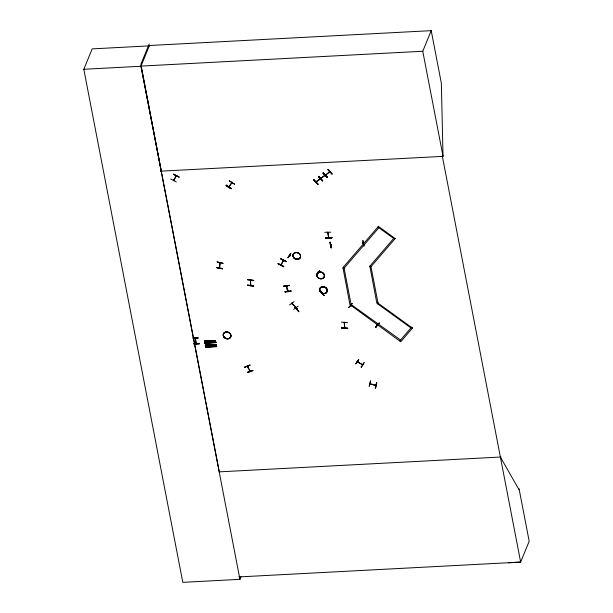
<?xml version="1.0" encoding="UTF-8"?>
<svg xmlns="http://www.w3.org/2000/svg" width="613" height="613" viewBox="0 0 613 613"><rect width="100%" height="100%" fill="white"/><g stroke="black" fill="none" stroke-linecap="round" stroke-linejoin="round"><path stroke-width="0.92" d="M247.56 279.796L253.713 280.425M250.916 285.16L250.732 285.558L250.617 280.287M250.855 284.716L250.755 285.489M247.614 285.114C258.441 285.758 252.855 287.282 247.621 285.06M223.063 263.238L216.956 261.904L223.048 263.314M297.044 308.937L296.861 309.343L297.474 308.799M322.239 292.93L321.81 293.504M322.239 293.458L322.377 293.091M357.195 361.793L362.658 364.781M247.453 372.183C253.399 369.945 256.257 369.808 247.537 372.635L247.422 372.344M252.901 370.467L247.43 372.405M215.515 340.897L204.619 341.717L204.596 341.112M215.447 340.544L215.845 342.652L204.895 343.188L215.837 342.483M204.903 343.226L204.842 342.652M205.409 345.563L216.351 344.981L205.393 345.594L205.37 345.134M205.616 346.674L216.573 346.437L205.6 346.858L205.684 347.249L216.619 346.674L216.22 344.567M215.554 340.981L204.504 341.157M215.761 342.253L215.83 342.452M216.55 346.322L205.554 346.629L216.558 346.1M289.551 255.161L289.405 255.728L289.443 255.314M195.378 338.759L195.133 337.901M195.938 343.18L196.275 343.655L196.436 343.242M327.61 232.35L327.733 232.051M327.978 232.909L328.101 232.534M341.594 327.817C349.318 327.411 350.406 329.396 341.602 328.016M347.74 328.231L341.602 328.039M296.102 252.495L296.102 252.525A3.908 3.318 22.3 0 0 293.826 257.835A3.916 3.326 22.3 0 0 300.362 257.498A3.923 3.333 22.3 0 0 296.133 252.464A3.923 3.333 22.3 0 0 293.842 257.766A3.923 3.333 22.3 0 0 300.401 257.422A3.916 3.326 22.3 0 0 296.102 252.548A3.916 3.326 22.3 0 0 293.819 257.843A3.908 3.318 22.3 0 0 300.355 257.491A3.908 3.318 22.3 0 0 296.102 252.556M319.932 271.973L319.932 272.011A3.9 3.31 22.3 0 0 317.657 277.306A3.9 3.31 22.3 0 0 324.177 276.961A3.916 3.326 22.3 0 0 319.932 272.019A3.916 3.326 22.3 0 0 317.649 277.306A3.916 3.326 22.3 0 0 324.193 276.961A3.9 3.31 22.3 0 0 319.932 272.042M322.775 286.7L322.775 286.669A3.9 3.31 22.3 0 1 327.066 291.573A3.9 3.31 22.3 0 1 320.553 291.918A3.9 3.31 22.3 0 1 322.829 286.646L322.775 286.738A3.9 3.31 22.3 0 0 320.499 292.041A3.916 3.326 22.3 0 0 327.036 291.704A3.916 3.326 22.3 0 0 322.775 286.761A3.916 3.326 22.3 0 0 320.492 292.041A3.916 3.326 22.3 0 0 327.036 291.696A3.916 3.326 22.3 0 0 322.775 286.754A3.916 3.326 22.3 0 0 320.492 292.049A3.9 3.31 22.3 0 0 327.02 291.696A3.9 3.31 22.3 0 0 322.775 286.777M247.56 285.29L253.705 285.888M231.86 182.521L228.703 186.865L229.055 186.137M231.729 183.072L231.982 182.222M231.913 182.743L231.691 183.118L232.066 182.666M222.565 268.509L222.465 268.977L216.374 267.567L222.557 268.555M219.454 267.804L220.213 262.479M285.053 291.596L285.068 292.064L291.037 291.321L291.022 290.891M350.406 305.688L351.088 305.864M377.524 324.668L377.301 325.158L376.865 324.53M331.871 237.484L331.855 237.959L325.771 237.967M222.496 268.732L216.389 267.567M292.11 303.067L292.072 303.887L292.393 303.374M344.943 327.564L344.759 327.978L344.307 322.499M250.495 280.21L250.648 279.804M370.551 380.964L369.179 386.32L370.505 380.972M369.869 383.838L375.754 385.562L375.984 385.102M370.536 383.447L370.52 383.838M376.819 382.979L375.524 388.182L376.558 382.727M219.592 268.119L219.431 267.689M176.192 175.471L175.778 176.291L176.283 175.9M281.06 264.548L280.831 265.015L281.206 264.241M283.704 260.257L283.321 260.954L283.421 260.341M196.129 343.257L195.011 338.2M175.778 176.161L176.36 175.686M362.835 243.223L362.635 243.093M363.256 243.461L363.34 242.978M228.733 186.819L229.055 186.383L228.978 186.911M232.005 182.743L229.009 186.927M240.978 576.795L239.928 579.339L182.804 582.35L83.812 69.277L92.172 48.887L149.304 45.875M149.181 44.021L140.883 64.235L161.273 171.134L161.227 169.219M239.928 579.339L140.936 66.265L149.457 45.5L431.215 30.65L441.345 83.169L443.03 156.292L442.364 156.33L520.652 562.083L508.415 562.803M173.594 180.015L173.479 180.444L173.862 179.67M174.054 179.77L173.671 180.544L174.084 179.854M175.778 176.291L176.077 175.54M175.977 176.391L176.383 175.571M231.499 188.421C231.346 189.486 225.431 185.693 226.228 185.088M229.316 180.912L234.587 184.245M231.515 183.003L231.86 182.276M232.059 182.712L232.166 182.337M219.998 262.441L219.944 262.985M220.266 262.602L220.059 263.306M220.029 263.375L220.228 262.977M219.776 267.368L219.538 268.142L220.113 262.893M196.283 343.587L195.34 337.893M195.118 338.751L195.348 338.721M195.424 338.001L195.378 338.683M196.03 343.594L196.083 342.82M193.815 338.261L198.198 337.84L193.011 338.115M215.845 342.429L204.949 342.935M205.707 341.05L206.06 342.874M206.443 341.012L206.796 342.836M207.531 341.027L207.907 342.774M205.723 346.958L205.286 345.142M206.481 345.073L206.834 346.897M208.543 340.897L208.895 342.721M207.225 345.035L207.577 346.858M209.623 340.912L210.006 342.667M208.305 345.05L208.688 346.805M209.317 344.927L209.669 346.751M210.397 344.935L210.78 346.69M250.863 279.827L250.763 280.195M250.763 280.654L250.932 279.942M250.786 280.7L250.932 280.325M250.61 285.129L250.518 285.543L250.64 284.693M278.21 263.46L277.995 263.889L283.566 266.747L283.781 266.318L278.179 263.506M280.723 258.962L286.447 261.559L280.869 258.701M313.848 179.632L313.534 179.984L317.955 184.222L313.818 179.67M280.946 264.586L280.854 264.962L283.535 260.042M281.405 264.341L281.076 265.1M283.152 260.809L283.428 260.111M283.321 260.954L283.735 260.142M316.515 181.463L316.392 181.839L316.285 181.302M316.4 181.785L316.377 181.31M319.978 178.644L320.093 179.188M287.834 257.736L290.945 253.161L287.903 257.56M320.453 178.85L320.43 178.398M320.729 178.107L320.4 178.965L316.055 182.046M320.875 178.337L325.174 175.494M323.128 173.081C336.575 186.467 314.048 163.587 327.227 177.563L327.549 177.218M290.064 255.414L289.773 255.95L289.696 255.184M289.911 255.973L290.087 255.491M250.073 365.241L244.602 367.218L249.935 365.026M324.829 175.747L324.744 175.226M318.362 176.498L322.561 180.804M322.469 180.981C319.588 175.517 314.837 174.023 322.706 180.781M320.561 178.513L325.059 175.004M325.166 175.548L325.495 174.69M325.702 174.912L325.465 175.249L330.055 171.747L329.924 172.13L329.817 171.586M247.368 365.999L247.254 366.298M247.56 365.93L250.242 371.325M247.476 366.773L247.836 366.589M327.327 177.387L323.273 172.966M329.61 172.353L329.503 171.809M329.955 171.563L325.319 175.096M283.581 286.164L289.413 285.336M249.874 370.62L249.721 370.988L249.997 370.581M249.989 370.834L250.15 370.589M250.219 371.371L250.342 370.942M327.886 169.663L332.085 173.969M286.509 285.696L286.516 286.585L286.915 286.156M288.102 291.282L286.715 285.673M286.616 286.194L286.509 286.524M287.803 291.321L287.895 291.022C288.095 292.393 285.198 285.804 286.807 285.781M287.773 291.321L288.125 290.608M288.056 291.344L288.102 291.367M289.489 304.937L294.041 301.703M291.819 303.113L291.696 303.412M296.079 307.473L291.98 303.006M324.744 232.312L330.744 232.181M293.596 309.412L298.171 306.239M294.945 307.128L298.883 311.718L294.723 307.274L295.045 306.96M295.512 307.128L295.765 307.887L296.041 307.343M295.382 307.511L295.665 307.021M295.635 307.335L295.757 307.036M295.811 307.504L291.742 303.458M327.694 232.886L327.725 232.955M327.909 232.45L328.875 237.806L329.043 237.392M296.945 309.259L297.466 308.745M297.512 309.243L296.999 309.504L297.596 308.906M328.79 237.522L328.737 237.407M317.511 272.226L317.396 272.708L317.687 272.164M319.565 270.509L316.714 275.26L316.484 274.908M318.04 272.417L317.825 272.961L318.055 272.394M330.376 242.173L329.97 242.357L330.989 247.828L331.395 247.644M330.92 244.687L331.472 244.947M331.035 244.618C330.622 245.92 332.039 244.671 330.92 244.947M331.089 244.894L331.564 244.848M331.342 244.924L331.441 245.139M330.269 242.319L331.349 247.66M320.231 291.006L324.139 295.604L320.492 290.846M321.587 293.558L321.771 293.152M321.971 293.382L322.2 293.42M160.614 171.173L443.046 156.361L422.763 51.254L431.215 30.65M378.888 227.722L344.1 268.119L343.226 267.161M400.55 340L351.126 304.546L349.931 304.623L343.004 267.912M362.727 240.633L363.815 245.936M362.712 243.514L362.789 242.947M363.21 242.924L363.379 243.169M377.907 227.017L394.665 239.154M343.119 267.414L378.596 226.22M341.418 322.131L347.494 322.637M348.69 307.619L352.283 303.366L348.759 307.45M412.626 327.863L400.733 341.763L350.544 305.082M350.797 305.251L350.475 305.772L350.659 305.213M350.437 305.343L351.226 304.286M344.376 322.308L344.429 322.2M351.149 305.504L350.965 306.063L350.46 305.695M344.422 322.89L344.422 322.691M344.552 323.12L344.728 322.714M344.667 327.664L344.636 327.549M412.518 328.124L378.022 303.144L370.988 266.686L370.122 265.728M378.129 302.883L376.849 303.205L369.915 266.494M369.815 266.747L371.095 266.433M393.692 238.442L370.014 265.981M370.988 266.686L395.354 238.357M410.963 327.955L377.439 303.68M355.686 363.877L358.812 359.318L355.778 363.762M357.417 361.341L357.256 361.854L357.816 361.877M357.563 361.363L357.295 361.639M357.938 361.586L357.647 362.13L357.961 361.662M375.677 326.944L375.884 327.319L379.248 322.875L375.884 327.296M376.842 324.859L377.072 324.338M376.773 324.744L377.455 325.005L377.164 324.338M377.508 324.591L377.279 325.112L377.018 324.652M362.245 364.214L362.505 364.95M361.118 367.133L364.214 362.551L361.417 367.31L361.187 366.965M362.337 364.199L362.099 364.459M362.704 364.421L362.421 364.965L362.735 364.497M370.114 383.324L369.861 383.884M370.474 384.014L370.612 383.623M375.378 384.926L375.263 385.477L375.455 384.895M375.815 385.585L375.869 385.018M375.187 388.083L376.581 382.903M399.86 340.797L411.645 327.158M325.978 174.927L325.687 174.759M170.774 179.073L176.337 181.961M278.126 263.644L283.681 266.532M225.99 185.494L231.262 188.827M226.143 185.272L231.43 188.589L226.197 185.134M173.694 179.946C172.981 182.705 179.877 168.56 173.732 180.536M281.045 265.061L283.635 260.464M173.41 174.322L178.996 177.165M280.762 258.893L286.332 261.751M289.964 255.759L289.382 255.644M317.932 272.693L317.565 272.463M316.477 275.084L319.603 270.548M313.534 179.977L317.94 184.199M318.515 176.383L322.691 180.804M229.354 180.843L234.641 184.161M377.34 303.941L378.022 303.144M375.685 327.143L379.255 323.074M315.848 181.823L320.231 178.728M327.603 232.427L328.629 237.744M329.978 242.35L331.028 247.805M331.281 247.79L330.33 242.189M332.062 174.084L327.909 169.548L332.047 174.092M324.139 295.604L320.476 290.838M362.559 243.277L363.088 243.223M327.281 177.509L323.105 173.081M320.285 290.953L324.216 295.543M250.533 280.103L250.495 285.466M249.951 365.026L244.602 367.218M363.134 243.499L362.666 243.514M357.356 361.67L362.612 364.796M289.512 255.483L289.964 255.79M289.474 285.558L283.497 286.233L289.397 285.329M291.022 290.945L285.014 291.819M284.984 291.765L290.976 291.06M422.763 51.254L141.005 66.097L219.293 471.857L501.051 457.007M83.812 69.277L140.936 66.265M331.871 237.537L325.817 237.852L325.802 238.273M325.809 238.25L331.863 237.936M342.897 268.165L344.077 268.103L351.111 304.561M192.896 338.008L198.145 338.039M204.55 341.364L215.5 340.828M215.722 342.008L204.78 342.59L215.776 342.069M204.834 342.866L215.784 342.368M194.076 343.663L199.271 343.387L199.256 343.809M194.007 343.778L199.225 343.502L194.03 343.832M205.324 345.387L216.297 344.973M205.401 345.77L216.335 345.188M205.669 347.05L216.627 346.452M238.901 576.925L520.652 562.083L529.188 541.264L519.058 488.745L518.813 489.343L500.384 457.045M291.903 303.351L292.324 303.749M295.55 307.32L295.895 307.657M247.575 279.72L253.721 280.348M364.068 246.066L363.049 240.595M369.915 383.661L375.8 385.385M249.974 371.371L247.277 366.352M318.009 272.808L317.373 272.655M378.489 226.473L395.255 238.61M344.521 327.886L344.314 322.553M204.504 341.119L204.918 343.004M317.955 184.222L313.772 179.785L317.902 184.245M294.96 307.105L298.883 311.718M214.389 340.667L214.742 342.491M215.163 344.69L215.515 346.514M216.22 344.583L205.286 345.157L216.282 344.629L216.335 345.042M215.492 340.644L204.55 341.219M226.404 331.955L226.404 332.008A3.923 3.333 22.3 0 0 224.12 337.319A3.923 3.333 22.3 0 0 230.672 336.974A3.923 3.333 22.3 0 0 226.404 332.024L226.404 331.94A3.923 3.333 22.3 0 1 230.703 336.897A3.923 3.333 22.3 0 1 224.151 337.242A3.923 3.333 22.3 0 1 226.442 331.947M199.263 343.786L194.068 344.085L199.263 343.786M331.825 237.645L325.764 238.028L331.825 237.645M173.464 174.199L179.096 176.988L173.464 174.199M250.066 371.041L250.119 371.08M215.577 340.958L204.573 341.487L215.561 341.02M293.888 257.698A3.893 3.303 22.3 0 0 300.393 257.353A3.893 3.303 22.3 0 0 296.156 252.441A3.893 3.303 22.3 0 0 293.888 257.698M317.71 277.183A3.9 3.31 22.3 0 0 324.223 276.838A3.9 3.31 22.3 0 0 319.986 271.919A3.9 3.31 22.3 0 0 317.71 277.183M224.182 337.188A3.908 3.318 22.3 0 0 230.71 336.844A3.908 3.318 22.3 0 0 226.465 331.909A3.908 3.318 22.3 0 0 224.182 337.188M224.136 337.311A3.908 3.318 22.3 0 0 230.664 336.966A3.908 3.318 22.3 0 0 226.412 332.031A3.908 3.318 22.3 0 0 224.136 337.311"/></g></svg>
